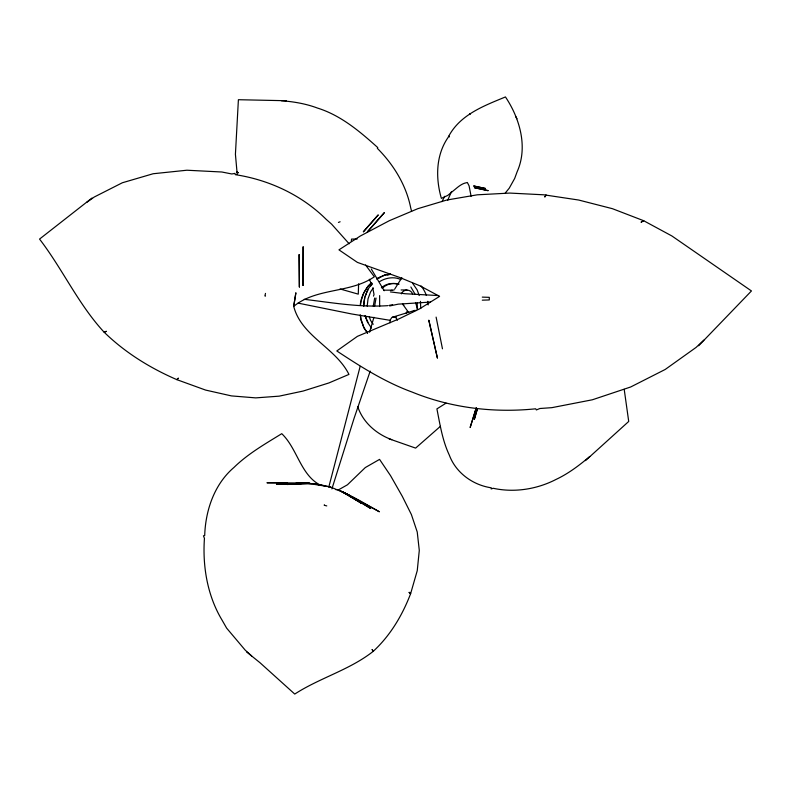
<?xml version="1.0" encoding="UTF-8"?>
<svg xmlns="http://www.w3.org/2000/svg" width="791" height="791" viewBox="0 0 791 791"><rect width="100%" height="100%" fill="white"/><g stroke="black" fill="none" stroke-linecap="round" stroke-linejoin="round"><path stroke-width="1.19" d="M358.62 283.781L358.274 294.143L340.071 288.972M351.313 241.225L351.53 239.09L357.156 239.001M360.577 304.654L360.933 301.361M373.253 306.137L374.697 298.049M374.608 306.137L376.051 298.049M363.751 306.137L364.73 297.762L367.588 289.961L372.136 283.267M367.192 306.137L368.042 298.771L370.564 291.909L373.233 287.973M417.213 309.291L417.213 302.983M420.733 308.53L420.456 301.351M360.231 305.435C360.933 296.951 365.135 288.656 371.444 282.99M324.33 504.767L324.231 505.271L326.762 505.904M265.499 293.402L264.886 295.933L265.509 296.111M328.799 487.068L360.152 366.401M369.585 332.22L373.925 317.3M331.904 488.907L354.061 418.37L370.198 371.117M476.241 407.83L470.141 427.526L476.212 408.018M373.49 296.121L374.024 294.47L372.788 287.973M361.319 300.185L363.642 293.174L367.953 286.154L371.167 283.069M447.686 200.331L451.473 191.6M442.001 201.596L444.7 196.297M401.838 277.661L394.699 289.091M405.892 313.503L407.118 311.456M401.383 293.856C403.291 288.863 410.687 288.863 412.595 293.856M505.192 193.113L509.246 188.179L514.674 178.45L517.166 171.687C528.081 147.235 519.924 118.551 505.449 96.937C483.617 106.004 459.512 114.794 448.072 137.456C435.752 155.343 435.534 178.173 441.368 198.373L447.736 195.426L457.564 187.338A34.863 11.835 -58 0 1 466.107 182.83L467.343 182.494L469.083 185.845L471.1 196.297M367.716 231.536L384.396 212.591L367.271 231.971M698.621 345.776L751.45 290.95L671.915 235.985L643.647 220.709L612.442 208.695L578.676 200.034L543.941 194.813L509.79 193.073L477.289 194.813L446.777 200.034L417.786 208.695L389.31 220.709L360.36 235.985L338.953 249.857L357.403 262.394L399.801 277.512L420.14 285.897L439.598 296.378L419.329 309.004L398.753 318.981L357.403 336.353L336.808 350.957C360.726 366.747 385.227 382.271 412.279 392.128C451.157 407.998 494.068 413.1 535.734 408.799L536.367 409.946L539.887 408.502L551.851 407.662L592.38 399.781L630.664 386.987L665.201 369.466L696.07 347.427L703.901 340.1M585.439 460.629L628.716 421.455L624.198 389.32M381.381 287.865C385.652 283.761 392.138 282.595 397.764 284.137M382.725 287.865C387.007 283.761 393.483 282.595 399.119 284.137M412.872 311.605L414.563 310.468L416.422 310.468M589.76 456.486C579.408 465.286 568.304 473.68 555.974 479.465C536.862 489.303 514.209 492.862 493.208 488.274L491.142 488.927L491.28 487.8C472.85 485.091 455.843 472.781 449.298 455.072C442.466 440.577 439.994 424.49 436.909 408.888L446.045 403.153M440.429 426.319L415.611 448.101L389.024 438.797M365.571 264.995L374.341 276.781C350.087 293.471 316.677 287.519 293.708 306.364L295.854 292.957L293.708 306.364C301.371 336.294 335.72 347.684 348.95 374.41L328.967 382.923L303.121 391.051L279.174 396.153L255.74 397.883L231.447 395.905L205.591 390.072L176.858 379.65C150.092 368.052 125.008 352.549 104.066 332.121C78.299 304.228 62.598 269.078 39.55 239.08L91.954 198.047M389.676 305.959L398.239 304.149L430.324 302.093M86.773 202.348L94.218 197.038L122.358 182.761L153.157 173.743L186.894 170.223L221.856 172.003L231.822 173.971L234.937 173.397L235.263 174.653C269.167 179.864 301.786 195.09 326.218 219.384L331.597 224.14L349.167 243.786M338.429 222.429L340.12 221.767M376.842 279.065L380.115 277.374M414.563 310.468L391.871 317.418L390.022 320.266L390.022 322.797M378.068 278.125L384.97 274.892L390.27 274.101M379.789 281.487C386.048 277.72 394.185 276.366 400.928 279.589M376.753 278.659L385.009 275.031L390.546 274.25M389.083 305.405L392.603 304.683M390.873 290.455L394.076 289.961M392.761 316.983L396.301 316.983M387.916 305.642C359.905 307.57 331.953 302.637 304.228 299.305M286.253 483.726L276.484 484.31L310.013 483.311L296.022 483.143M301.134 483.687L287.202 484.468L312.494 483.687M482.283 300.165L489.293 299.947L489.293 297.337L482.283 297.119M237.221 174.425L235.421 154.285L238.398 99.715L286.233 100.724M287.37 482.718L266.943 482.777L305.642 483.014L330.42 486.949L344.876 493.09L379.383 511.777L358.155 499.734M401.116 289.961L406.989 289.961M383.942 290.168L392.198 290.168M301.242 482.886L310.013 483.311M335.611 489.57L338.805 489.669L347.437 484.794L365.304 467.56L379.561 459.383L390.586 475.727L402.312 496.353L411.389 514.545L417.233 531.997L419.289 550.388L417.252 570.647L410.588 593.774C402.322 615.358 390.289 635.598 373.204 651.359C349.602 669.967 319.871 677.798 294.746 694.063L259.982 662.71L246.555 651.863M438.669 295.577L405.299 293.748L390.408 291.928M281.359 100.754C293.59 101.614 305.988 103.75 317.498 108.07C340.872 115.328 360.034 131.632 377.742 147.571L377.356 148.342C393.582 164.637 406.218 185.153 410.717 207.885L411.607 211.345M390.131 320.335L351.787 313.987L298.088 303.121M323.826 485.555L313.552 483.687L330.42 486.949M391.763 439.677C376.447 434.101 362.97 422.453 357.75 406.683M321.037 485.476C300.62 475.599 297.574 448.784 281.764 433.676C265.183 443.909 247.959 453.737 233.958 467.451C214.351 484.171 205.502 510.324 204.701 535.517L203.455 535.814L204.444 538.345C202.447 566.415 207.43 595.89 222.133 620.243L226.631 628.123L245.19 650.113L251.627 655.937M394.61 316.983L396.301 318.13L397.349 320.266M356.632 499.635L370.702 508.494L342.177 491.626L350.601 495.848M342.177 491.626L357.097 499.131M352.608 497.104L354.615 498.37M403.855 305.148L402.481 303.912L408.72 312.613M367.627 333.011L364.226 328.314L360.815 319.544L360.231 314.838M412.625 283.267L417.183 289.961L419.22 295.537M410.865 286.995L415.048 294.193M373.233 324.3L370.564 320.375L369.308 316.934M371.483 328.057L367.588 322.313L365.135 315.629A32.263 32.263 0 0 0 368.023 322.332M449.278 136.754L448.873 136.151L449.268 136.764M371.286 268.97L384.189 290.762M367.34 333.12L363.642 327.098L361.319 320.088M515.752 116.584L516.988 118.769M369.348 279.253L371.028 283.148M415.493 302.567L417.688 309.271M442.466 348.821L436.108 317.102M360.577 315.619L360.933 318.911M379.64 295.607L379.64 306.542M363.662 306.137A32.263 32.263 0 0 1 364.77 297.742M365.106 296.585A32.263 32.263 0 0 1 368.023 289.941M370.752 285.956A32.263 32.263 0 0 1 372.343 284.127M387.62 274.961A32.263 32.263 0 0 1 389.953 274.437M421.089 285.956A32.263 32.263 0 0 1 426.359 295.439M427.822 301.302A32.263 32.263 0 0 1 428.158 304.93M303.151 246.871L303.042 285.462L303.151 246.871M106.281 331.33L104.066 332.121L106.281 331.409M299.374 286.995L299.136 254.643L299.374 286.995M477.289 409.056L474.313 419.408L477.319 409.095M546.008 195.13L544.9 196.86L546.008 195.13M378.108 215.053L363.405 231.773L378.108 215.053M238.338 172.675L236.736 172.161L238.309 172.715M178.291 378.236L176.858 379.65L178.311 378.256M409.155 592.38L410.588 593.774L409.155 592.38M643.647 220.709L641.204 222.113L643.647 220.709M372.185 649.569L373.204 651.359L372.185 649.569M485.397 188.476L473.769 186.004L485.397 188.476M488.027 190.631L474.432 187.685L488.027 190.631M469.795 114.507L469.636 113.657L469.765 114.497M346.369 493.881L339.893 490.549L361.467 503.303L346.369 493.881M437.383 357.967L428.841 320.315L437.383 357.967"/></g></svg>
